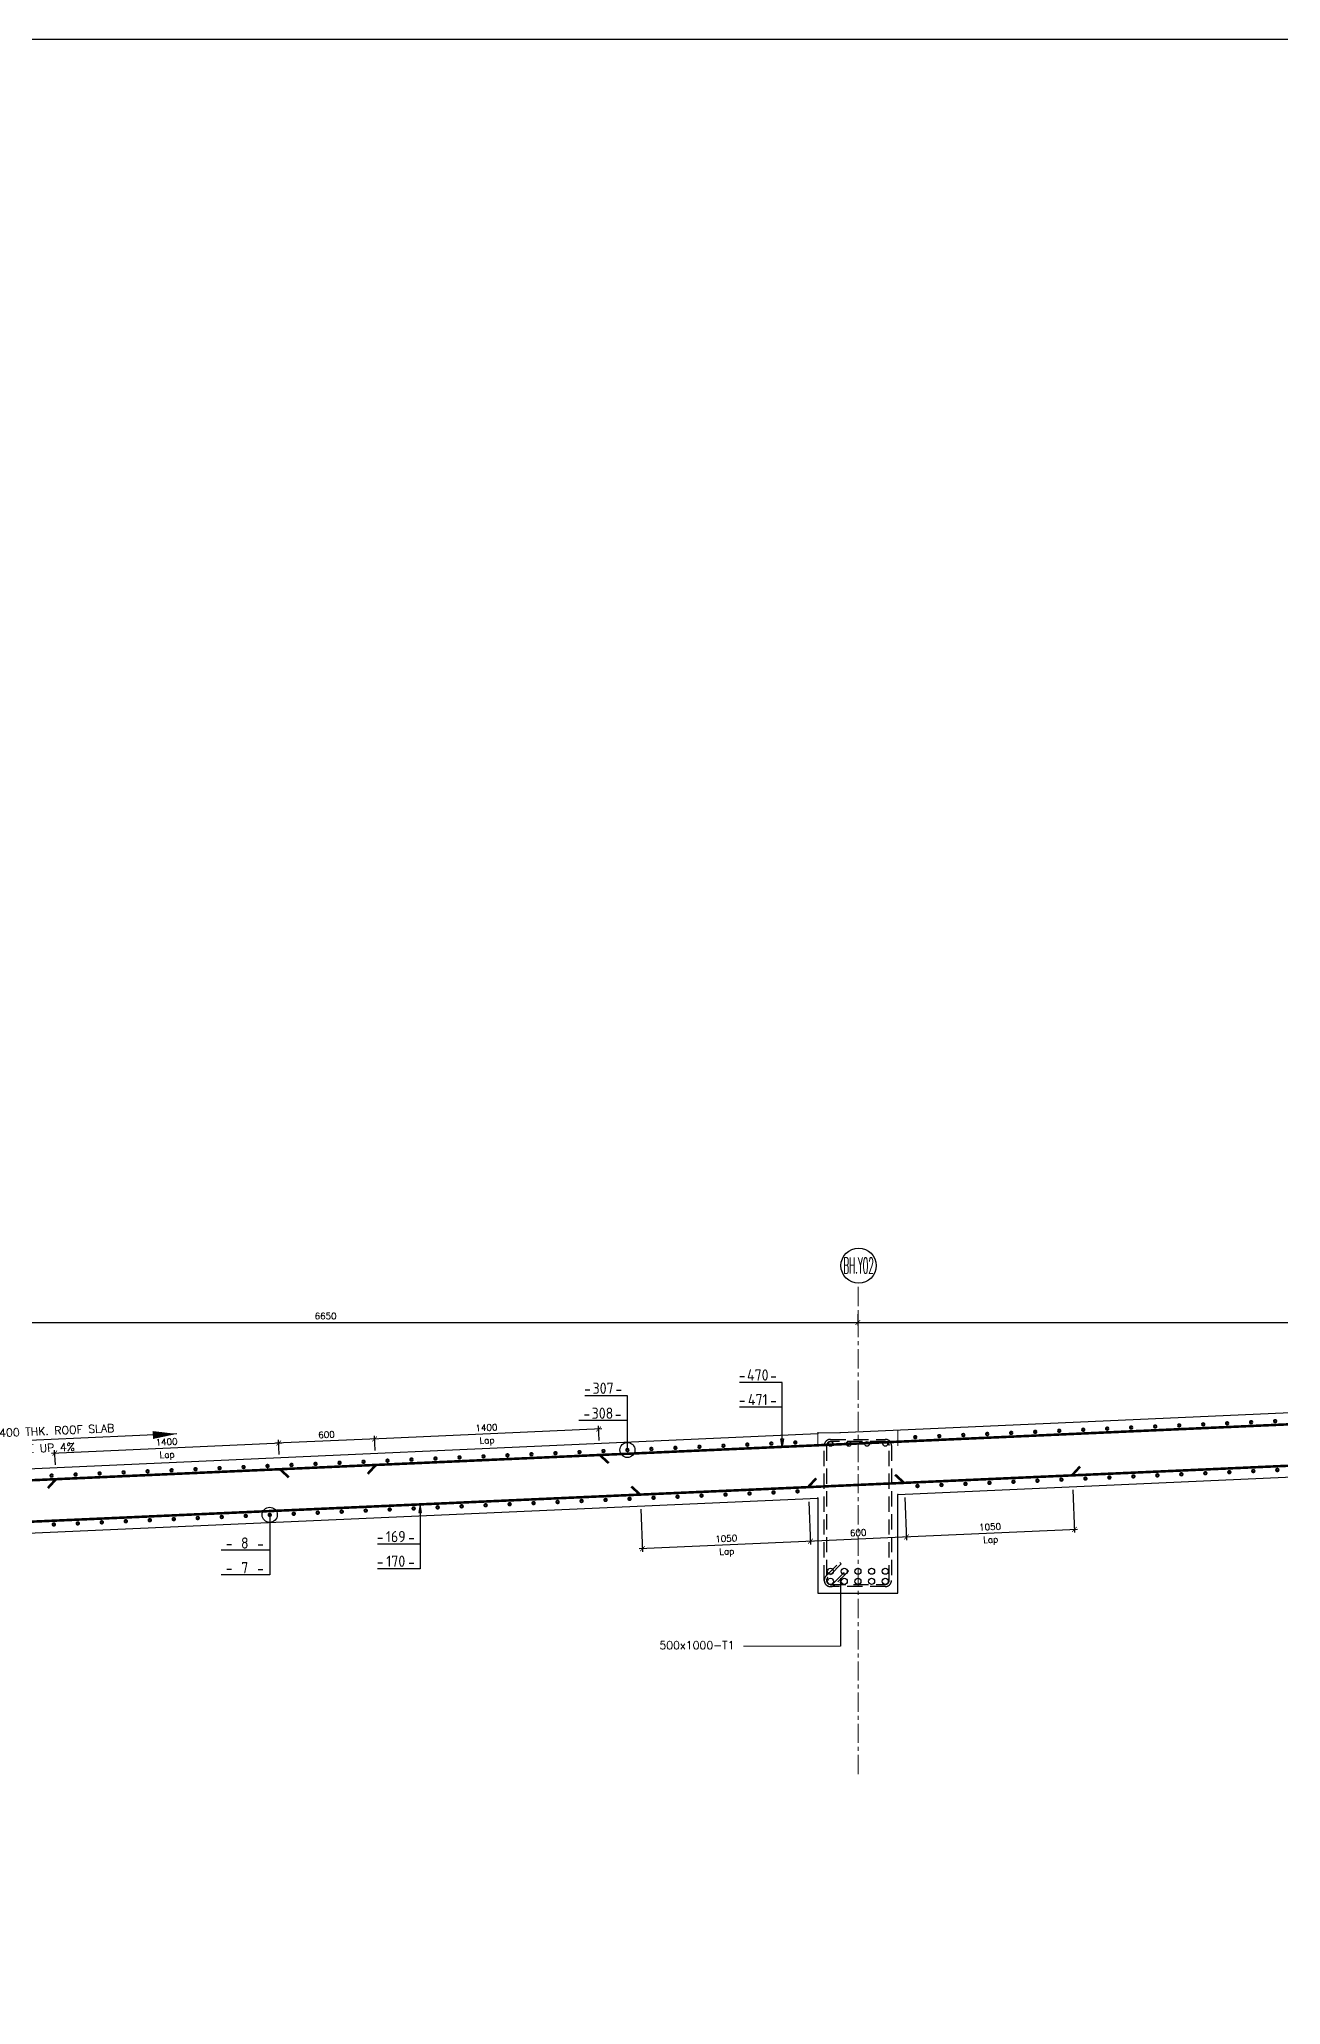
# Model space of a CAD drawing. Extents: x 660761725 to 1323371458, y 2734871439 to 5470067957.
# Drawn here: x 661320366 to 661328120, y 2734883720 to 2734896001 of the extents above; entities that cross this region are included whole.
import ezdxf
from ezdxf.enums import TextEntityAlignment as Align

# ---------------------------------------------------------------- set-up
doc = ezdxf.new("R2010")
doc.units = 0
doc.linetypes.add('AXES', pattern=[1.95, 1.2, -0.25, 0.25, -0.25])
doc.linetypes.add('Hidden', pattern=[714.375, 476.25, -238.125])
for name, color, linetype in [('_MECh-DIM', 7, 'Continuous'), ('S-ASSOCIATETEXT', 7, 'Continuous'), ('S-AXIS', 20, 'AXES'), ('S-RBAR-T20', 10, 'Continuous'), ('S-RDIMO', 8, 'Continuous'), ('S-TXT', 3, 'Continuous')]:
    doc.layers.add(name, color=color, linetype=linetype)
doc.layers.add('A-DETL', color=5, linetype='Continuous', lineweight=9, true_color=0x0000ff)
for name, color, linetype, lineweight in [('A-ROOF', 7, 'Continuous', 15), ('S-ARROW', 8, 'Continuous', 13), ('S-BEAM', 7, 'Continuous', 15), ('S-GRID', 7, 'Continuous', 9)]:
    doc.layers.add(name, color=color, linetype=linetype, lineweight=lineweight)
doc.styles.add('ARMACAD', font='isocp.shx')
doc.styles.add('ROMANS', font='romans.shx')
doc.styles.add('ROMANT', font='romant')
doc.dimstyles.new('S-DIMI-20', dxfattribs={"dimscale": 20, "dimtxt": 2, "dimasz": 1.5, "dimexe": 1, "dimexo": 1, "dimgap": 1, "dimtad": 1, "dimdec": 0, "dimzin": 12, "dimdsep": 46, "dimtxsty": 'ROMANS', "dimblk": 'ARCHTICK', "dimcen": 0.09, "dimdle": 1, "dimclrd": 8, "dimclre": 8, "dimclrt": 4, "dimadec": 0, "dimazin": 3, "dimtfac": 1, "dimtdec": 0, "dimtix": 1, "dimtmove": 1, "dimatfit": 3, "dimtolj": 1, "dimtzin": 0, "dimarcsym": 0})

# ---------------------------------------------------------------- blocks, each defined once
blk = doc.blocks.new('_ARCHTICK')
at = {"color": 0, "linetype": 'ByBlock', "const_width": 0.15}
blk.add_lwpolyline([(-0.5, -0.5), (0.5, 0.5)], dxfattribs=at)
blk = doc.blocks.new('*D1118')
at = {"layer": '_MECh-DIM', "color": 8, "lineweight": -2, "transparency": 16777216}
for p, q in [((661788996, 2734764676), (661788996, 2734764605)), ((661795646, 2734764676), (661795646, 2734764605)), ((661788976, 2734764625), (661795666, 2734764625))]:
    blk.add_line(p, q, dxfattribs=at)
at = {"layer": '_MECh-DIM', "color": 8, "lineweight": -2, "transparency": 16777216, "xscale": 30, "yscale": 30, "zscale": 30, "rotation": 180}
blk.add_blockref('_ARCHTICK', (661788996, 2734764625), dxfattribs=at)
at = {"layer": '_MECh-DIM', "color": 8, "lineweight": -2, "transparency": 16777216, "xscale": 30, "yscale": 30, "zscale": 30}
blk.add_blockref('_ARCHTICK', (661795646, 2734764625), dxfattribs=at)
at = {"layer": '_MECh-DIM', "color": 4, "transparency": 16777216, "insert": (661792321, 2734764665), "char_height": 40, "attachment_point": 5, "style": 'ROMANS'}
blk.add_mtext('\\A1;6650', dxfattribs=at)
blk = doc.blocks.new('*D1119')
at = {"layer": '_MECh-DIM', "color": 8, "lineweight": -2, "transparency": 16777216}
for p, q in [((661795646, 2734764676), (661795646, 2734764605)), ((661801796, 2734764676), (661801796, 2734764605)), ((661795626, 2734764625), (661801816, 2734764625))]:
    blk.add_line(p, q, dxfattribs=at)
at = {"layer": '_MECh-DIM', "color": 8, "lineweight": -2, "transparency": 16777216, "xscale": 30, "yscale": 30, "zscale": 30, "rotation": 180}
blk.add_blockref('_ARCHTICK', (661795646, 2734764625), dxfattribs=at)
at = {"layer": '_MECh-DIM', "color": 8, "lineweight": -2, "transparency": 16777216, "xscale": 30, "yscale": 30, "zscale": 30}
blk.add_blockref('_ARCHTICK', (661801796, 2734764625), dxfattribs=at)
at = {"layer": '_MECh-DIM', "color": 4, "transparency": 16777216, "insert": (661798721, 2734764665), "char_height": 40, "attachment_point": 5, "style": 'ROMANS'}
blk.add_mtext('\\A1;6150', dxfattribs=at)
blk = doc.blocks.new('*U1142')
at = {"layer": 'S-AXIS', "color": 3, "linetype": 'Continuous'}
blk.add_circle((0, 5.5), 5.5, dxfattribs=at)
at = {"layer": 'S-AXIS', "color": 3, "linetype": 'Continuous', "ltscale": 0.5, "style": 'ROMANT', "width": 0.4, "flags": 8}
blk.add_attdef('A', text='', height=5, dxfattribs=at).set_placement((0, 5.5), align=Align.MIDDLE_CENTER)
blk = doc.blocks.new('*D1033')
at = {"layer": '_MECh-DIM', "color": 8, "lineweight": -2, "transparency": 16777216}
for p, q in [((661323863, 2734887246), (661323859, 2734887337)), ((661323880, 2734887318), (661322441, 2734887254)), ((661322465, 2734887183), (661322460, 2734887275))]:
    blk.add_line(p, q, dxfattribs=at)
at = {"layer": '_MECh-DIM', "color": 8, "lineweight": -2, "transparency": 16777216, "xscale": 30, "yscale": 30, "zscale": 30}
for p, rotation in [((661323860, 2734887317), 2.548482458076435), ((661322461, 2734887255), 182.5484824580764)]:
    blk.add_blockref('_ARCHTICK', p, dxfattribs=dict(at, rotation=rotation))
at = {"layer": '_MECh-DIM', "color": 4, "transparency": 16777216, "char_height": 40, "attachment_point": 5, "rotation": 2.5485, "style": 'ROMANS'}
for s, insert in [('\\A1;1400', (661323159, 2734887326)), ('\\A1;Lap', (661323163, 2734887240))]:
    blk.add_mtext(s, dxfattribs=dict(at, insert=insert))
blk = doc.blocks.new('*D1034')
at = {"layer": '_MECh-DIM', "color": 8, "lineweight": -2, "transparency": 16777216}
for p, q in [((661321882, 2734887229), (661320443, 2734887165)), ((661321865, 2734887157), (661321861, 2734887249)), ((661320467, 2734887094), (661320462, 2734887186))]:
    blk.add_line(p, q, dxfattribs=at)
at = {"layer": '_MECh-DIM', "color": 8, "lineweight": -2, "transparency": 16777216, "xscale": 30, "yscale": 30, "zscale": 30}
for p, rotation in [((661321862, 2734887229), 2.548482458076435), ((661320463, 2734887166), 182.5484824580764)]:
    blk.add_blockref('_ARCHTICK', p, dxfattribs=dict(at, rotation=rotation))
at = {"layer": '_MECh-DIM', "color": 4, "transparency": 16777216, "char_height": 40, "attachment_point": 5, "rotation": 2.5485, "style": 'ROMANS'}
for s, insert in [('\\A1;1400', (661321161, 2734887237)), ('\\A1;Lap', (661321165, 2734887151))]:
    blk.add_mtext(s, dxfattribs=dict(at, insert=insert))
blk = doc.blocks.new('*D1035')
at = {"layer": '_MECh-DIM', "color": 8, "lineweight": -2, "transparency": 16777216}
for p, q in [((661322481, 2734887256), (661321842, 2734887228)), ((661321865, 2734887157), (661321861, 2734887249)), ((661322465, 2734887183), (661322460, 2734887275))]:
    blk.add_line(p, q, dxfattribs=at)
at = {"layer": '_MECh-DIM', "color": 8, "lineweight": -2, "transparency": 16777216, "xscale": 30, "yscale": 30, "zscale": 30}
for p, rotation in [((661321862, 2734887229), 182.5484824580764), ((661322461, 2734887255), 2.548482458076435)]:
    blk.add_blockref('_ARCHTICK', p, dxfattribs=dict(at, rotation=rotation))
at = {"layer": '_MECh-DIM', "color": 4, "transparency": 16777216, "insert": (661322160, 2734887282), "char_height": 40, "attachment_point": 5, "rotation": 2.5485, "style": 'ROMANS'}
blk.add_mtext('\\A1;600', dxfattribs=at)
blk = doc.blocks.new('*D1039')
at = {"layer": '_MECh-DIM', "color": 8, "lineweight": -2, "transparency": 16777216}
for p, q in [((661325772, 2734886890), (661325784, 2734886623)), ((661326821, 2734886937), (661326833, 2734886670)), ((661326852, 2734886690), (661325763, 2734886642))]:
    blk.add_line(p, q, dxfattribs=at)
at = {"layer": '_MECh-DIM', "color": 8, "lineweight": -2, "transparency": 16777216, "xscale": 30, "yscale": 30, "zscale": 30}
for p, rotation in [((661325783, 2734886643), 182.5485008719778), ((661326832, 2734886690), 2.548500871977799)]:
    blk.add_blockref('_ARCHTICK', p, dxfattribs=dict(at, rotation=rotation))
at = {"layer": '_MECh-DIM', "color": 4, "transparency": 16777216, "char_height": 40, "attachment_point": 5, "rotation": 2.5485, "style": 'ROMANS'}
for s, insert in [('\\A1;1050', (661326305, 2734886706)), ('\\A1;Lap', (661326309, 2734886620))]:
    blk.add_mtext(s, dxfattribs=dict(at, insert=insert))
blk = doc.blocks.new('*D1040')
at = {"layer": '_MECh-DIM', "color": 8, "lineweight": -2, "transparency": 16777216}
for p, q in [((661325172, 2734886863), (661325184, 2734886596)), ((661324123, 2734886817), (661324135, 2734886550)), ((661325203, 2734886617), (661324114, 2734886569))]:
    blk.add_line(p, q, dxfattribs=at)
at = {"layer": '_MECh-DIM', "color": 8, "lineweight": -2, "transparency": 16777216, "xscale": 30, "yscale": 30, "zscale": 30}
for p, rotation in [((661325183, 2734886616), 2.548500871977799), ((661324134, 2734886569), 182.5485008719778)]:
    blk.add_blockref('_ARCHTICK', p, dxfattribs=dict(at, rotation=rotation))
at = {"layer": '_MECh-DIM', "color": 4, "transparency": 16777216, "char_height": 40, "attachment_point": 5, "rotation": 2.5485, "style": 'ROMANS'}
for s, insert in [('\\A1;1050', (661324657, 2734886633)), ('\\A1;Lap', (661324661, 2734886546))]:
    blk.add_mtext(s, dxfattribs=dict(at, insert=insert))
blk = doc.blocks.new('*D1041')
at = {"layer": '_MECh-DIM', "color": 8, "lineweight": -2, "transparency": 16777216}
for p, q in [((661325172, 2734886863), (661325184, 2734886596)), ((661325772, 2734886890), (661325784, 2734886623)), ((661325803, 2734886644), (661325163, 2734886615))]:
    blk.add_line(p, q, dxfattribs=at)
at = {"layer": '_MECh-DIM', "color": 8, "lineweight": -2, "transparency": 16777216, "xscale": 30, "yscale": 30, "zscale": 30}
for p, rotation in [((661325183, 2734886616), 182.5485008719778), ((661325783, 2734886643), 2.548500871977799)]:
    blk.add_blockref('_ARCHTICK', p, dxfattribs=dict(at, rotation=rotation))
at = {"layer": '_MECh-DIM', "color": 4, "transparency": 16777216, "insert": (661325481, 2734886669), "char_height": 40, "attachment_point": 5, "rotation": 2.5485, "style": 'ROMANS'}
blk.add_mtext('\\A1;600', dxfattribs=at)
blk = doc.blocks.new('cadf_11')
for p, q in [((-4.16, 1.17), (-5.64, 1.17)), ((4.16, 1.17), (5.64, 1.17))]:
    blk.add_line(p, q)
at = {"style": 'ARMACAD'}
for tag, p in [('$COM3', (-6.46, -2.82)), ('$COM4', (19.38, -2.81))]:
    blk.add_attdef(tag, text='', height=3.5, dxfattribs=at).set_placement(p, align=Align.BOTTOM_RIGHT)
blk.add_attdef('$REP', text='', height=3.5, dxfattribs=at).set_placement((0, 0), align=Align.CENTER)
blk = doc.blocks.new('CADF_02')
at = {"color": 0}
blk.add_lwpolyline([(0, 0), (2.5, -0.42), (2.5, 0.42)], close=True, dxfattribs=at)
blk = doc.blocks.new('I am neither hero nor villain… I am simply Shadow.')
at = {"layer": 'A-DETL', "color": 8, "linetype": 'Hidden'}
for p, q in [((661795395.8, 2734763934.7), (661795395.8, 2734763939.4)), ((661795536.2, 2734763934.7), (661795395.8, 2734763934.7)), ((661795536.2, 2734763934.7), (661795536.1, 2734763939.4)), ((661795895.8, 2734763555), (661795895.8, 2734763550.2)), ((661795395.8, 2734763528), (661795395.8, 2734763532.7))]:
    blk.add_line(p, q, dxfattribs=at)
at = {"layer": 'A-DETL', "color": 8}
for p, q in [((661795395.8, 2734763928.4), (661795395.8, 2734763854.7)), ((661795895.8, 2734763854.7), (661795895.8, 2734763950.7))]:
    blk.add_line(p, q, dxfattribs=at)
at = {"layer": 'A-ROOF', "color": 8, "lineweight": 25}
for p, q in [((661795395.8, 2734763928.4), (661789002.9, 2734763643.9)), ((661795895.8, 2734763550.2), (661805636.3, 2734763983.8)), ((661789252.2, 2734763254.5), (661795395.8, 2734763528))]:
    blk.add_line(p, q, dxfattribs=at)
blk.add_lwpolyline([(661805706.6, 2734764387.4), (661795536.2, 2734763934.7)], dxfattribs=at)
at = {"layer": 'S-ARROW'}
blk.add_lwpolyline([(661795536.7, 2734762602), (661794931.9, 2734762602)], dxfattribs=at)
at = {"layer": 'S-BEAM', "color": 8, "lineweight": 25}
for p, q in [((661795395.8, 2734763934.7), (661795395.8, 2734763928.4)), ((661795895.8, 2734762934.5), (661795895.8, 2734763550.2)), ((661795395.8, 2734763528), (661795395.8, 2734762934.5)), ((661795395.8, 2734762934.5), (661795895.8, 2734762934.5))]:
    blk.add_line(p, q, dxfattribs=at)
at = {"layer": 'S-GRID', "color": 8, "linetype": 'AXES', "lineweight": 13, "ltscale": 100}
blk.add_line((661795646.5, 2734761802.4), (661795646.5, 2734764870.1), dxfattribs=at)
ref = blk.add_blockref('*U1142', (661795650.1, 2734764870), dxfattribs=dict(at, xscale=20, yscale=20, zscale=20))
ref.add_attrib('A', 'BH.Y02', dxfattribs={"layer": 'S-AXIS', "color": 3, "linetype": 'Continuous', "ltscale": 0.5, "height": 100, "style": 'ROMANT', "width": 0.4}).set_placement((661795650.1, 2734764980), align=Align.MIDDLE_CENTER)
at = {"layer": 'S-TXT', "char_height": 50, "attachment_point": 1, "rotation": 2.5485, "style": 'ROMANS'}
for s, insert in [('400 THK. ROOF SLAB', (661790280.6, 2734763959)), ('SLOPE UP 4%', (661790287.1, 2734763852.8))]:
    blk.add_mtext(s, dxfattribs=dict(at, insert=insert))
at = {"layer": 'S-TXT', "insert": (661794405.7, 2734762633.4), "char_height": 50, "attachment_point": 1, "style": 'ROMANS'}
blk.add_mtext('500x1000-T1', dxfattribs=at)
at = {"layer": '_MECh-DIM', "color": 8}
for base, p1, p2, picture, middle in [((661795646.5, 2734764625.5), (661788996.5, 2734764696.2), (661795646.5, 2734764696.2), '*D1118', (661792321.5, 2734764665.5)), ((661801796.5, 2734764625.5), (661795646.5, 2734764696.2), (661801796.5, 2734764696.2), '*D1119', (661798721.5, 2734764665.5))]:
    dim = blk.add_linear_dim(base=base, p1=p1, p2=p2, dimstyle='S-DIMI-20', dxfattribs=at)
    dim.commit()
    dim.dimension.update_dxf_attribs({"geometry": picture, "text_midpoint": middle})
at = {"layer": 'S-ARROW'}
for points, override in [([(661791391.5, 2734763928.4), (661790282.7, 2734763879)], {"dimasz": 7.5, "dimgap": 1, "dimtad": 0}), ([(661795536.7, 2734763028), (661795536.7, 2734762602)], {"dimgap": 1, "dimtad": 0})]:
    blk.add_leader(points, dimstyle='S-DIMI-20', override=override, dxfattribs=at)

msp = doc.modelspace()

# ---------------------------------------------------------------- linework, layer by layer
msp.add_lwpolyline([(661306114.56502104, 2734896001), (661439313.56502104, 2734896001), (661439313.56502104, 2734871439), (661306114.56502104, 2734871439)], close=True)
at = {"layer": 'S-RBAR-T20', "const_width": 16}
for points in [[(661308810.96991563, 2734886520.65850782), (661308810.96991563, 2734886319.84351397, 0.4273022073), (661308904.71065724, 2734886230.18228197), (661335337.88838947, 2734887406.69891691, 0.3520562957), (661335422.31880903, 2734887480.97311497), (661335463.81532621, 2734887719.43166208)], [(661335193.52611256, 2734886166.22218895), (661335436.2000246, 2734887560.74176598, 0.4792283436), (661335343.78812289, 2734887665.79003096), (661308896.72917402, 2734886488.65555716, 0.4012449444), (661308810.96991563, 2734886398.99432516), (661308810.96991563, 2734885378.40046215)]]:
    msp.add_lwpolyline(points, format="xyb", dxfattribs=at)
for points in [[(661327030.82964563, 2734887319.04963923, -1), (661327042.53318274, 2734887320.09353495, -1)], [(661327180.68128669, 2734887325.71939898, -1), (661327192.3848238, 2734887326.76329517, -1)], [(661327330.53292763, 2734887332.3891592, -1), (661327342.23646474, 2734887333.43305492, -1)], [(661327480.38456857, 2734887339.05891895, -1), (661327492.08810568, 2734887340.10281515, -1)], [(661327630.23620963, 2734887345.72867918, -1), (661327641.93974674, 2734887346.77257395, -1)], [(661327780.08785057, 2734887352.39843893, -1), (661327791.79138768, 2734887353.44233513, -1)], [(661327929.93949151, 2734887359.06819916, -1), (661327941.64302862, 2734887360.11209393, -1)], [(661328079.79113257, 2734887365.73795795, -1), (661328091.49466968, 2734887366.78185415, -1)], [(661324183.64846718, 2734887192.32420206, -1), (661324195.35200429, 2734887193.36809683, -1)], [(661324333.50010812, 2734887198.99396181, -1), (661324345.20364523, 2734887200.03785801, -1)], [(661324483.35174906, 2734887205.66372204, -1), (661324495.05528617, 2734887206.70761681, -1)], [(661324633.20339012, 2734887212.33348083, -1), (661324644.90692723, 2734887213.37737703, -1)], [(661324783.05503106, 2734887219.00324106, -1), (661324794.75856817, 2734887220.04713678, -1)], [(661324932.906672, 2734887225.67300081, -1), (661324944.61020911, 2734887226.71689701, -1)], [(661325082.75831294, 2734887232.34276104, -1), (661325094.46185005, 2734887233.38665724, -1)], [(661325832.01651788, 2734887265.69155979, -1), (661325843.72005498, 2734887266.73545599, -1)], [(661325981.86815882, 2734887272.36132002, -1), (661325993.57169592, 2734887273.40521622, -1)], [(661326131.71979988, 2734887279.03107977, -1), (661326143.42333698, 2734887280.07497597, -1)], [(661326281.57144082, 2734887285.70084, -1), (661326293.27497792, 2734887286.74473619, -1)], [(661326431.42308176, 2734887292.37060022, -1), (661326443.12661886, 2734887293.41449499, -1)], [(661326581.2747227, 2734887299.04035997, -1), (661326592.9782598, 2734887300.08425617, -1)], [(661326731.12636375, 2734887305.7101202, -1), (661326742.82990086, 2734887306.75401497, -1)], [(661326880.97800469, 2734887312.379879, -1), (661326892.6815418, 2734887313.4237752, -1)], [(661321486.31892955, 2734887072.26852417, -1), (661321498.02246666, 2734887073.31241894, -1)], [(661321636.17057049, 2734887078.93828392, -1), (661321647.8741076, 2734887079.98218012, -1)], [(661321786.02221155, 2734887085.60804415, -1), (661321797.72574866, 2734887086.65193892, -1)], [(661321935.87385249, 2734887092.27780294, -1), (661321947.5773896, 2734887093.32169914, -1)], [(661322085.72549343, 2734887098.94756317, -1), (661322097.42903054, 2734887099.99145889, -1)], [(661322235.57713449, 2734887105.61732292, -1), (661322247.2806716, 2734887106.66121912, -1)], [(661322385.42877543, 2734887112.28708315, -1), (661322397.13231254, 2734887113.33097887, -1)], [(661322535.28041637, 2734887118.9568429, -1), (661322546.98395348, 2734887120.0007391, -1)], [(661322685.13205743, 2734887125.62660313, -1), (661322696.83559453, 2734887126.67049885, -1)], [(661322834.98369837, 2734887132.29636288, -1), (661322846.68723547, 2734887133.34025908, -1)], [(661322984.83533931, 2734887138.9661231, -1), (661322996.53887641, 2734887140.01001787, -1)], [(661323134.68698037, 2734887145.6358819, -1), (661323146.39051747, 2734887146.6797781, -1)], [(661323284.53862131, 2734887152.30564308, -1), (661323296.24215841, 2734887153.34953785, -1)], [(661323434.39026225, 2734887158.97540188, -1), (661323446.09379935, 2734887160.01929808, -1)], [(661323584.24190319, 2734887165.64516211, -1), (661323595.94544029, 2734887166.68905783, -1)], [(661323734.09354424, 2734887172.31492186, -1), (661323745.79708135, 2734887173.35881805, -1)], [(661323883.94518518, 2734887178.98468208, -1), (661323895.64872229, 2734887180.0285778, -1)], [(661324033.79682612, 2734887185.65444183, -1), (661324045.50036323, 2734887186.69833803, -1)], [(661320437.35744274, 2734887025.58020401, -1), (661320449.06097984, 2734887026.62410021, -1)], [(661320587.20908368, 2734887032.24996519, -1), (661320598.91262078, 2734887033.29385996, -1)], [(661320737.06072474, 2734887038.91972399, -1), (661320748.76426184, 2734887039.96362019, -1)], [(661320886.91236567, 2734887045.58948421, -1), (661320898.61590278, 2734887046.63337994, -1)], [(661321036.76400661, 2734887052.25924397, -1), (661321048.46754372, 2734887053.30314016, -1)], [(661321186.61564767, 2734887058.92900419, -1), (661321198.31918478, 2734887059.97289991, -1)], [(661321336.46728861, 2734887065.59876394, -1), (661321348.17082572, 2734887066.64266014, -1)], [(661325845.5805968, 2734886960.94318199, 1), (661325857.3305968, 2734886960.94318199, 1)], [(661325995.43223774, 2734886967.61294222, 1), (661326007.18223774, 2734886967.61294222, 1)], [(661326145.2838788, 2734886974.28270197, 1), (661326157.0338788, 2734886974.28270197, 1)], [(661326295.13551974, 2734886980.9524622, 1), (661326306.88551974, 2734886980.9524622, 1)], [(661326444.98716068, 2734886987.62222195, 1), (661326456.73716068, 2734886987.62222195, 1)], [(661326594.83880162, 2734886994.29198217, 1), (661326606.58880162, 2734886994.29198217, 1)], [(661326744.69044268, 2734887000.96174192, 1), (661326756.44044268, 2734887000.96174192, 1)], [(661326894.54208362, 2734887007.63150215, 1), (661326906.29208362, 2734887007.63150215, 1)], [(661327044.39372456, 2734887014.30126095, 1), (661327056.14372456, 2734887014.30126095, 1)], [(661327194.24536562, 2734887020.97102213, 1), (661327205.99536562, 2734887020.97102213, 1)], [(661327344.09700656, 2734887027.64078093, 1), (661327355.84700656, 2734887027.64078093, 1)], [(661327493.9486475, 2734887034.31054115, 1), (661327505.6986475, 2734887034.31054115, 1)], [(661327643.80028856, 2734887040.9803009, 1), (661327655.55028856, 2734887040.9803009, 1)], [(661327793.6519295, 2734887047.65006113, 1), (661327805.4019295, 2734887047.65006113, 1)], [(661327943.50357044, 2734887054.31982088, 1), (661327955.25357044, 2734887054.31982088, 1)], [(661328093.3552115, 2734887060.98958111, 1), (661328105.1052115, 2734887060.98958111, 1)], [(661322848.5477773, 2734886827.54798508, 1), (661322860.2977773, 2734886827.54798508, 1)], [(661322998.39941823, 2734886834.21774483, 1), (661323010.14941823, 2734886834.21774483, 1)], [(661323148.25105929, 2734886840.88750505, 1), (661323160.00105929, 2734886840.88750505, 1)], [(661323298.10270023, 2734886847.5572648, 1), (661323309.85270023, 2734886847.5572648, 1)], [(661323447.95434117, 2734886854.22702503, 1), (661323459.70434117, 2734886854.22702503, 1)], [(661323597.80598211, 2734886860.89678383, 1), (661323609.55598211, 2734886860.89678383, 1)], [(661323747.65762317, 2734886867.56654406, 1), (661323759.40762317, 2734886867.56654406, 1)], [(661323897.50926411, 2734886874.23630381, 1), (661323909.25926411, 2734886874.23630381, 1)], [(661324047.36090505, 2734886880.90606403, 1), (661324059.11090505, 2734886880.90606403, 1)], [(661324197.21254611, 2734886887.57582378, 1), (661324208.96254611, 2734886887.57582378, 1)], [(661324347.06418705, 2734886894.24558401, 1), (661324358.81418705, 2734886894.24558401, 1)], [(661324496.91582799, 2734886900.91534424, 1), (661324508.66582799, 2734886900.91534424, 1)], [(661324646.76746905, 2734886907.58510399, 1), (661324658.51746905, 2734886907.58510399, 1)], [(661324796.61910999, 2734886914.25486279, 1), (661324808.36910999, 2734886914.25486279, 1)], [(661324946.47075093, 2734886920.92462301, 1), (661324958.22075093, 2734886920.92462301, 1)], [(661325096.32239187, 2734886927.59438276, 1), (661325108.07239187, 2734886927.59438276, 1)], [(661320450.92152166, 2734886720.83182716, 1), (661320462.67152166, 2734886720.83182716, 1)], [(661320600.7731626, 2734886727.50158691, 1), (661320612.5231626, 2734886727.50158691, 1)], [(661320750.62480366, 2734886734.17134714, 1), (661320762.37480366, 2734886734.17134714, 1)], [(661320900.4764446, 2734886740.84110594, 1), (661320912.2264446, 2734886740.84110594, 1)], [(661321050.32808554, 2734886747.51086712, 1), (661321062.07808554, 2734886747.51086712, 1)], [(661321200.1797266, 2734886754.18062592, 1), (661321211.9297266, 2734886754.18062592, 1)], [(661321350.03136754, 2734886760.85038614, 1), (661321361.78136754, 2734886760.85038614, 1)], [(661321499.88300848, 2734886767.52014589, 1), (661321511.63300848, 2734886767.52014589, 1)], [(661321649.73464942, 2734886774.18990612, 1), (661321661.48464942, 2734886774.18990612, 1)], [(661321799.58629048, 2734886780.85966587, 1), (661321811.33629048, 2734886780.85966587, 1)], [(661321949.43793142, 2734886787.5294261, 1), (661321961.18793142, 2734886787.5294261, 1)], [(661322099.28957236, 2734886794.19918489, 1), (661322111.03957236, 2734886794.19918489, 1)], [(661322249.14121342, 2734886800.86894608, 1), (661322260.89121342, 2734886800.86894608, 1)], [(661322398.99285436, 2734886807.53870487, 1), (661322410.74285436, 2734886807.53870487, 1)], [(661322548.8444953, 2734886814.2084651, 1), (661322560.5944953, 2734886814.2084651, 1)], [(661322698.69613636, 2734886820.87822485, 1), (661322710.44613636, 2734886820.87822485, 1)]]:
    msp.add_lwpolyline(points, format="xyb", close=True, dxfattribs=at)
for points in [[(661322468.61580598, 2734887092.72800684), (661322417.85837448, 2734887037.24176502)], [(661323867.23122275, 2734887154.97913504), (661323922.71746564, 2734887104.22170305)], [(661326816.6641016, 2734887027.42782593), (661326867.42153299, 2734887082.91406918)], [(661320470.59403002, 2734887003.79783583), (661320419.83659852, 2734886948.31159401)], [(661321869.20924318, 2734887066.04895401), (661321924.69548607, 2734887015.29152298)], [(661324119.33457303, 2734886907.3721261), (661324063.84833026, 2734886958.12955809)], [(661325168.29594934, 2734886954.06046295), (661325219.05338073, 2734887009.5467062)], [(661325767.70252204, 2734886980.73948002), (661325712.21627927, 2734887031.496912)]]:
    msp.add_lwpolyline(points, dxfattribs=at)
at = {"layer": 'S-RDIMO'}
for p, q in [((661325005.67448664, 2734887607.79554701), (661324739.27569282, 2734887607.79554701)), ((661325005.67448664, 2734887205.65002203), (661325005.67448664, 2734887607.79554701)), ((661324039.64859462, 2734887524.94849205), (661323773.2498008, 2734887524.94849205)), ((661324039.64859462, 2734887186.17639017), (661324039.64859462, 2734887524.94849205)), ((661325005.67448664, 2734887453.79554701), (661324739.27569282, 2734887453.79554701)), ((661324039.64859462, 2734887370.94849205), (661323735.72750247, 2734887370.94849205)), ((661324039.64859462, 2734887370.94849205), (661323735.72750247, 2734887370.94849205)), ((661322744.32766104, 2734886846.17101383), (661322744.32766104, 2734886444.02548885)), ((661321805.46129048, 2734886780.85966587), (661321805.46129048, 2734886405.8878479)), ((661322744.32766104, 2734886598.02548885), (661322477.92886722, 2734886598.02548885)), ((661321805.46129048, 2734886559.8878479), (661321501.54019833, 2734886559.8878479)), ((661321805.46129048, 2734886559.8878479), (661321501.54019833, 2734886559.8878479)), ((661321805.46129048, 2734886405.8878479), (661321501.54019833, 2734886405.8878479)), ((661321805.46129048, 2734886405.8878479), (661321501.54019833, 2734886405.8878479)), ((661322744.32766104, 2734886444.02548885), (661322477.92886722, 2734886444.02548885))]:
    msp.add_line(p, q, dxfattribs=at)
at = {"layer": 'S-RDIMO', "linetype": 'Hidden', "ltscale": 0.2}
msp.add_lwpolyline([(661325365.61511099, 2734886483.92369699), (661325375.51460588, 2734886474.02420187), (661325290.66179168, 2734886389.1713891, 0.6681786379), (661325308.33946085, 2734886346.4937191), (661325650.33946145, 2734886346.49371576, 0.4142135624), (661325675.33946168, 2734886371.49370193), (661325675.33786297, 2734887213.67497587, 0.4142135624), (661325650.33786321, 2734887238.67499018), (661325308.33786261, 2734887238.67499304, 0.4142135624), (661325283.33786237, 2734887213.67500591), (661325283.33946109, 2734886371.49373293, 0.6681786379), (661325326.01719475, 2734886353.816113), (661325410.86970139, 2734886438.6692338), (661325420.76923203, 2734886428.76977491), (661325335.9167254, 2734886343.91665506, -0.6681786379), (661325269.33946109, 2734886371.49370623), (661325269.33786237, 2734887213.67498016, -0.4142135624), (661325308.33786261, 2734887252.67499304), (661325650.33786321, 2734887252.67499018, -0.4142135624), (661325689.33786297, 2734887213.67500305), (661325689.33946168, 2734886371.49372911, -0.4142135624), (661325650.33946145, 2734886332.49371576), (661325308.33946085, 2734886332.4937191, -0.6681786379), (661325280.7622968, 2734886399.07088423)], format="xyb", close=True, dxfattribs=at)
at = {"layer": 'S-RDIMO', "color": 3}
for centre in [(661324039.64859462, 2734887186.17639017), (661321805.46129048, 2734886780.85966587)]:
    msp.add_circle(centre, 47.17419314, dxfattribs=at)
at = {"layer": 'S-RDIMO'}
for centre, radius in [((661325308.33683562, 2734887223.92499018), 14.75), ((661325422.33717811, 2734887223.92499018), 14.75), ((661325536.33752072, 2734887223.92499018), 14.75), ((661325650.33786321, 2734887223.92499018), 14.75), ((661325308.33842087, 2734886428.49371576), 19), ((661325308.33843386, 2734886365.49371576), 19), ((661325393.83867776, 2734886428.49371576), 19), ((661325393.83869076, 2734886365.49371576), 19), ((661325479.33893466, 2734886428.49371576), 19), ((661325479.33894765, 2734886365.49371576), 19), ((661325564.83919156, 2734886428.49371576), 19), ((661325564.83920455, 2734886365.49371576), 19), ((661325650.33944845, 2734886428.49371576), 19), ((661325650.33946145, 2734886365.49371576), 19)]:
    msp.add_circle(centre, radius, dxfattribs=at)

# ---------------------------------------------------------------- block references
at = {"layer": 'S-ASSOCIATETEXT'}
ref = msp.add_blockref('cadf_11', (661323888.06026864, 2734887536.90683079), dxfattribs=dict(at, xscale=20, yscale=20, zscale=20))
ref.add_attrib('$REP', '307', dxfattribs={"height": 70, "style": 'ARMACAD', "flags": 2}).set_placement((661323888.06026864, 2734887536.90683079), align=Align.CENTER)
ref = msp.add_blockref('cadf_11', (661324854.08616066, 2734887619.75388622), dxfattribs=dict(at, xscale=20, yscale=20, zscale=20))
ref.add_attrib('$REP', '470', dxfattribs={"height": 70, "style": 'ARMACAD', "flags": 2}).set_placement((661324854.08616066, 2734887619.75388622), align=Align.CENTER)
ref = msp.add_blockref('cadf_11', (661324854.08616066, 2734887465.75388622), dxfattribs=dict(at, xscale=20, yscale=20, zscale=20))
ref.add_attrib('$REP', '471', dxfattribs={"height": 70, "style": 'ARMACAD', "flags": 2}).set_placement((661324854.08616066, 2734887465.75388622), align=Align.CENTER)
ref = msp.add_blockref('cadf_11', (661323883.90883529, 2734887380.76130581), dxfattribs=dict(at, xscale=20, yscale=20, zscale=20))
ref.add_attrib('$REP', '308', dxfattribs={"height": 70, "style": 'ARMACAD', "flags": 2}).set_placement((661323883.90883529, 2734887380.76130581), align=Align.CENTER)
ref = msp.add_blockref('cadf_11', (661321649.72153115, 2734886569.70066214), dxfattribs=dict(at, xscale=20, yscale=20, zscale=20))
ref.add_attrib('$REP', '8', dxfattribs={"height": 70, "style": 'ARMACAD', "flags": 2}).set_placement((661321649.72153115, 2734886569.70066214), align=Align.CENTER)
ref = msp.add_blockref('cadf_11', (661322592.73933506, 2734886609.98382807), dxfattribs=dict(at, xscale=20, yscale=20, zscale=20))
ref.add_attrib('$REP', '169', dxfattribs={"height": 70, "style": 'ARMACAD', "flags": 2}).set_placement((661322592.73933506, 2734886609.98382807), align=Align.CENTER)
ref = msp.add_blockref('cadf_11', (661321649.72153115, 2734886415.70066214), dxfattribs=dict(at, xscale=20, yscale=20, zscale=20))
ref.add_attrib('$REP', '7', dxfattribs={"height": 70, "style": 'ARMACAD', "flags": 2}).set_placement((661321649.72153115, 2734886415.70066214), align=Align.CENTER)
ref = msp.add_blockref('cadf_11', (661322592.73933506, 2734886455.98382807), dxfattribs=dict(at, xscale=20, yscale=20, zscale=20))
ref.add_attrib('$REP', '170', dxfattribs={"height": 70, "style": 'ARMACAD', "flags": 2}).set_placement((661322592.73933506, 2734886455.98382807), align=Align.CENTER)
at = {"layer": 'S-AXIS'}
msp.add_blockref('I am neither hero nor villain… I am simply Shadow.', (-470166.43497896, 123358), dxfattribs=at)
at = {"layer": 'S-RDIMO', "yscale": 20, "zscale": 20, "rotation": 270}
for p, xscale in [((661325005.67448664, 2734887205.65002203), -20), ((661322744.32766104, 2734886846.17101383), 20)]:
    msp.add_blockref('CADF_02', p, dxfattribs=dict(at, xscale=xscale))

# ---------------------------------------------------------------- dimensions: what is measured, and where the dimension line sits
at = {"layer": '_MECh-DIM', "color": 8}
for base, p1, p2, angle, picture, middle in [((661322461.38276875, 2734887255.23561096), (661323864.08531773, 2734887225.65915585), (661322465.4698956, 2734887163.40814877), 2.5484824581, '*D1033', (661323160.69048774, 2734887286.36093521)), ((661320463.36096227, 2734887166.30612612), (661321866.0633328, 2734887136.72909594), (661320467.44811404, 2734887074.47810793), 2.5484824581, '*D1034', (661321162.66857958, 2734887197.43144512)), ((661324134.37318742, 2734886569.49481392), (661325171.44188583, 2734886883.37995577), (661324122.48050177, 2734886836.69160986), 2.548500872, '*D1040', (661324658.85388017, 2734886592.83897114)), ((661325782.74113643, 2734886642.86216784), (661326819.81003654, 2734886956.74735689), (661325770.84844863, 2734886910.05900908), 2.548500872, '*D1039', (661326307.22193086, 2734886666.20632887))]:
    dim = msp.add_linear_dim(base=base, p1=p1, p2=p2, angle=angle, text='<>\\XLap', dimstyle='S-DIMI-20', dxfattribs=at)
    dim.commit()
    dim.dimension.update_dxf_attribs({"geometry": picture, "text_midpoint": middle})
for base, p1, p2, angle, picture, middle in [((661321861.97619665, 2734887228.55676508), (661322465.4698956, 2734887163.40814877), (661321866.0633328, 2734887136.72909594), 2.5484824581, '*D1035', (661322159.90089297, 2734887281.85662699)), ((661325183.33457315, 2734886616.18312693), (661325770.84844863, 2734886910.05900908), (661325171.44188583, 2734886883.37995577), 2.548500872, '*D1041', (661325481.25925207, 2734886669.4830842))]:
    dim = msp.add_linear_dim(base=base, p1=p1, p2=p2, angle=angle, dimstyle='S-DIMI-20', dxfattribs=at)
    dim.commit()
    dim.dimension.update_dxf_attribs({"geometry": picture, "text_midpoint": middle})

doc.saveas('drawing.dxf')
